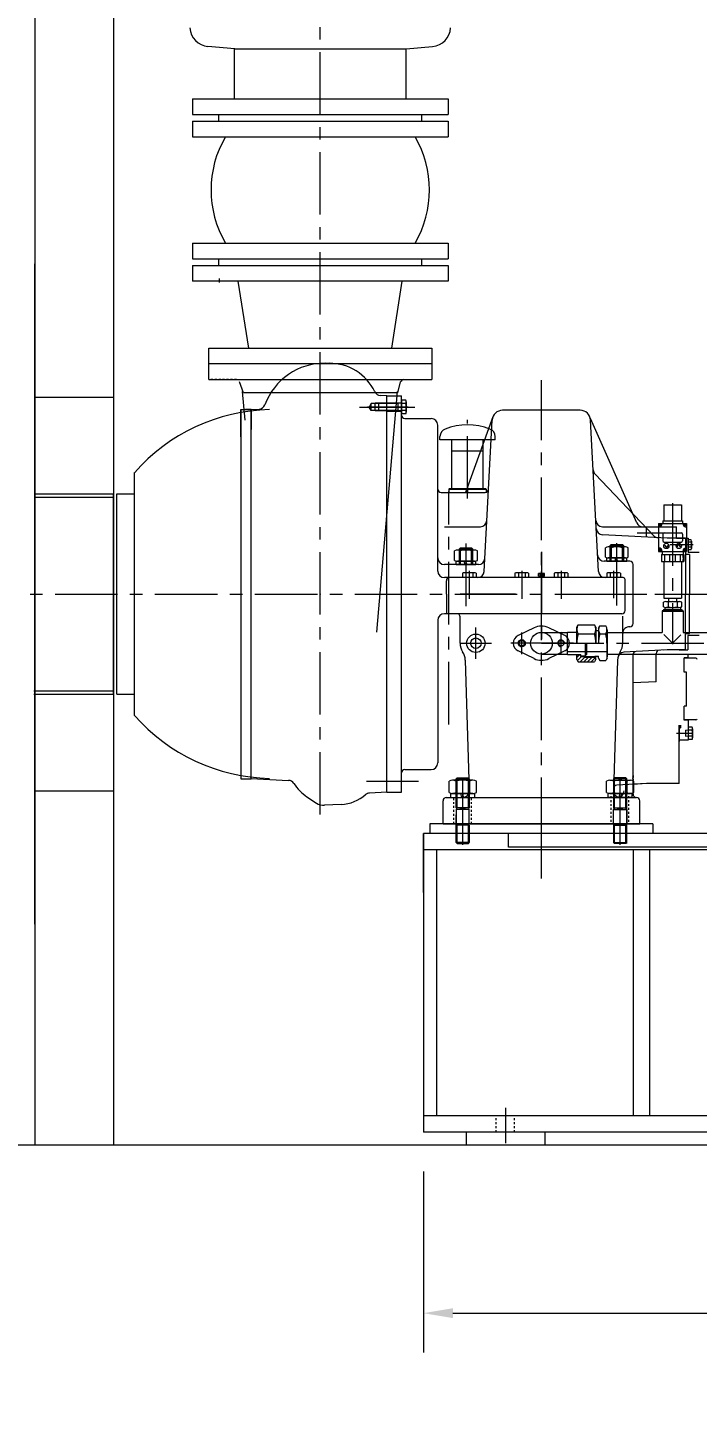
# Model space of a CAD drawing. Header units: millimetres. Extents: x 0 to 559189, y 1 to 426050.
# Drawn here: x 253293 to 279217, y 257316 to 311211 of the extents above; entities that cross this region are included whole.
import ezdxf

# ---------------------------------------------------------------- set-up
doc = ezdxf.new("R2010")
doc.units = ezdxf.units.MM
doc.header["$LTSCALE"] = 25.4
doc.linetypes.add('CENTER', pattern=[50.8, 31.75, -6.35, 6.35, -6.35])
doc.linetypes.add('EB_DASH', pattern=[6, 3, -3])
doc.layers.get('Defpoints').update_dxf_attribs({"lineweight": 5})
for name, color, linetype, lineweight in [('CAXA0', 7, 'Continuous', 5), ('CAXA1', 5, 'CENTER', 5), ('CAXA2', 6, 'EB_DASH', 5)]:
    doc.layers.add(name, color=color, linetype=linetype, lineweight=lineweight)
doc.styles.add('Roman', font='arial.ttf')
doc.styles.get("Standard").update_dxf_attribs({"font": 'arial.ttf'})
doc.dimstyles.new('ISO-25', dxfattribs={"dimscale": 30, "dimtxt": 38.1, "dimasz": 38.1, "dimexe": 50.8, "dimexo": 50.8, "dimgap": 15.875, "dimtad": 1, "dimtih": 1, "dimtoh": 1, "dimdec": 1, "dimlfac": 0.03937, "dimdsep": 46, "dimtxsty": 'Standard', "dimcen": 63.5, "dimclrd": 7, "dimclre": 7, "dimclrt": 7, "dimadec": 0, "dimazin": 0, "dimtfac": 1, "dimtdec": 1, "dimtmove": 0, "dimatfit": 3, "dimfxl": 25.4, "dimlwd": 5, "dimlwe": 5, "dimarcsym": 0})

# ---------------------------------------------------------------- blocks, each defined once
blk = doc.blocks.new('*D16')
at = {"color": 7, "linetype": 'Continuous', "lineweight": 5, "transparency": 16777216}
for p, q in [((213432, 276284), (213432, 248319)), ((334844, 266435), (334844, 248319)), ((214575, 249843), (333701, 249843))]:
    blk.add_line(p, q, dxfattribs=at)
at = {"color": 7, "transparency": 16777216}
for points in [[(214575, 250033), (214575, 249652), (213432, 249843)], [(333701, 250033), (333701, 249652), (334844, 249843)]]:
    blk.add_solid(points, dxfattribs=at)
at = {"layer": 'Defpoints', "color": 0, "transparency": 16777216}
for p in [(213432, 277808), (334844, 267959), (334844, 249843)]:
    blk.add_point(p, dxfattribs=at)
at = {"color": 7, "lineweight": 5, "transparency": 16777216, "insert": (267494, 252486), "char_height": 4191, "attachment_point": 5, "style": 'Roman'}
blk.add_mtext('C', dxfattribs=at)
blk = doc.blocks.new('*D17')
at = {"color": 7, "linetype": 'Continuous', "lineweight": 5, "transparency": 16777216}
for p, q in [((268613, 266943), (268613, 259934)), ((307983, 266943), (307983, 259934)), ((269756, 261458), (306840, 261458))]:
    blk.add_line(p, q, dxfattribs=at)
at = {"color": 7, "transparency": 16777216}
for points in [[(269756, 261648), (269756, 261267), (268613, 261458)], [(306840, 261648), (306840, 261267), (307983, 261458)]]:
    blk.add_solid(points, dxfattribs=at)
at = {"layer": 'Defpoints', "color": 0, "transparency": 16777216}
for p in [(268613, 268467), (307983, 268467), (307983, 261458)]:
    blk.add_point(p, dxfattribs=at)
at = {"color": 7, "lineweight": 5, "transparency": 16777216, "insert": (288298, 264029), "char_height": 4191, "attachment_point": 5, "style": 'Roman'}
blk.add_mtext('A', dxfattribs=at)

msp = doc.modelspace()

# ---------------------------------------------------------------- linework, layer by layer
at = {"color": 7, "lineweight": 5}
for p, q in [((253563.59, 321299.37), (253563.59, 267959.37)), ((256611.59, 321299.37), (256611.59, 267959.37)), ((261306.07, 310397.33), (260267.11, 310488.23)), ((267946.64, 310398.58), (268971.36, 310488.23)), ((261291.84, 310398.58), (267946.64, 310398.58)), ((261291.84, 308468.18), (261291.84, 310398.58)), ((267946.64, 308468.18), (267946.64, 310398.58)), ((259666.24, 308468.18), (269572.24, 308468.18)), ((259666.24, 308468.18), (259666.24, 307858.58)), ((269572.24, 308468.18), (269572.24, 307858.58)), ((259666.24, 307858.58), (269572.24, 307858.58)), ((260691.61, 307604.58), (260691.61, 307858.58)), ((268546.86, 307604.58), (268546.86, 307858.58)), ((259666.24, 307604.58), (269572.24, 307604.58)), ((259666.24, 307604.58), (259666.24, 306994.98)), ((269572.24, 307604.58), (269572.24, 306994.98)), ((259666.24, 306994.98), (269572.24, 306994.98)), ((259671.16, 302880.18), (269577.16, 302880.18)), ((259671.16, 302880.18), (259671.16, 302270.58)), ((269577.16, 302880.18), (269577.16, 302270.58)), ((259666.24, 302270.58), (269572.24, 302270.58)), ((259666.24, 302016.58), (269572.24, 302016.58)), ((259666.24, 302016.58), (259666.24, 301406.98)), ((260691.61, 302016.58), (260691.61, 302270.58)), ((268546.86, 302016.58), (268546.86, 302270.58)), ((269572.24, 302016.58), (269572.24, 301406.98)), ((269572.24, 301406.98), (259666.24, 301406.98)), ((261850.64, 298816.18), (261444.24, 301406.98)), ((267387.84, 298816.18), (267794.24, 301406.98)), ((260301.23, 298816.18), (268937.23, 298816.18)), ((260301.24, 297596.98), (260301.24, 298816.18)), ((260301.24, 298816.18), (268937.24, 298816.18)), ((268937.23, 298816.18), (268937.23, 298206.58)), ((268937.24, 298816.18), (268937.24, 297596.98)), ((268937.23, 298206.58), (260301.23, 298206.58)), ((260301.23, 297596.98), (268937.23, 297596.98)), ((253563.53, 296915.45), (256611.59, 296915.45)), ((261539.19, 282140.25), (261945.59, 282140.25)), ((253563.59, 281675.45), (256611.66, 281675.45)), ((270263.99, 268467.37), (270263.99, 267959.37)), ((273311.99, 268467.37), (273311.99, 267959.37))]:
    msp.add_line(p, q, dxfattribs=at)
for centre, radius, start, end in [((260333.52, 311247.33), 762, 182.704313, 265), ((268904.95, 311247.33), 762, 275, 357.295687), ((264489.46, 304937.58), 4100.03, 149.880748, 210.119252), ((264749.02, 304937.58), 4100.03, 329.880748, 30.119252)]:
    msp.add_arc(centre, radius, start, end, dxfattribs=at)
at = {"layer": 'CAXA0', "color": 7, "linetype": 'Continuous', "lineweight": 5}
for p, q in [((253563.59, 276519.25), (253563.59, 302071.65)), ((260700.69, 301510.94), (260700.69, 301358.54)), ((268934.18, 298206.58), (264476.01, 298206.58)), ((268937.23, 298206.58), (264479.06, 298206.58)), ((264760.88, 298229.9), (264968.21, 298229.9)), ((253563.53, 294108.84), (253563.53, 297624.08)), ((261640.61, 297088.98), (261494.52, 297511.49)), ((267618.11, 297088.98), (267729.01, 297502.85)), ((261709.11, 296028.66), (261613.43, 297139.78)), ((267618.11, 297088.98), (261640.61, 297088.98)), ((266808.65, 287813.18), (267611.76, 297139.78)), ((267203.41, 296966.25), (266945.63, 296979.76)), ((267203.41, 296966.41), (267762.21, 296966.41)), ((267203.41, 281624.81), (267203.41, 296966.41)), ((267762.21, 281624.81), (267762.21, 296966.41)), ((261539.19, 295378.78), (261539.19, 296433.01)), ((261539.19, 296433.01), (261945.59, 296433.01)), ((261539.19, 296433.01), (261539.19, 282140.25)), ((261945.59, 296432.85), (261723.53, 296432.85)), ((261945.59, 296432.85), (262267.46, 296449.72)), ((261945.59, 296433.01), (261945.59, 295664.66)), ((261945.59, 282149.23), (261945.59, 296433.01)), ((266593.81, 296664.15), (266519.02, 296534.61)), ((266593.81, 296405.07), (266519.02, 296534.61)), ((266593.81, 296405.07), (266593.81, 296664.15)), ((267203.41, 296664.15), (266593.81, 296664.15)), ((266746.21, 296382.21), (266746.21, 296687.01)), ((267203.41, 296687.01), (266747.48, 296687.01)), ((267762.21, 296687.01), (266873.21, 296687.01)), ((266873.21, 296687.01), (266873.21, 296382.21)), ((267627.59, 296664.15), (266873.21, 296664.15)), ((267203.41, 296699.71), (267762.21, 296699.71)), ((267203.41, 296382.21), (267203.41, 296687.01)), ((267627.59, 296687.01), (267627.59, 296382.21)), ((267762.21, 296687.01), (267627.59, 296664.15)), ((267762.21, 296798.58), (267762.21, 296270.65)), ((267933.24, 296798.58), (267762.21, 296798.58)), ((267762.21, 296687.01), (267762.21, 296382.21)), ((267933.24, 296666.6), (267762.21, 296666.6)), ((267952.71, 296732.59), (267952.71, 296336.64)), ((267203.41, 296405.07), (266593.81, 296405.07)), ((267203.41, 296382.21), (266747.48, 296382.21)), ((267627.59, 296405.07), (266873.21, 296405.07)), ((267762.21, 296382.21), (266873.21, 296382.21)), ((267203.41, 296369.51), (267762.21, 296369.51)), ((267762.21, 296382.21), (267627.59, 296405.07)), ((267933.24, 296402.63), (267762.21, 296402.63)), ((267933.24, 296270.65), (267762.21, 296270.65)), ((267889.21, 296089.79), (268917.9, 296089.79)), ((271306.55, 296154.7), (270239.86, 293229.54)), ((270970.45, 290171.2), (271277.1, 296022.44)), ((274683.87, 296407.57), (271682.94, 296407.57)), ((276876.61, 292049.94), (275083.52, 296091.34)), ((275396.36, 290171.2), (275089.71, 296022.44)), ((269171.9, 290184.49), (269171.9, 295835.79)), ((269256.7, 295266.34), (269256.7, 295397.41)), ((271390.3, 295266.34), (271390.3, 295397.41)), ((271390.3, 295266.34), (269256.7, 295266.34)), ((269713.9, 293381.94), (269713.9, 295266.34)), ((270930.62, 294825.16), (269716.38, 294825.16)), ((270933.1, 293381.94), (270933.1, 295266.34)), ((257424.39, 284596.61), (257424.39, 293994.61)), ((275260.38, 293936.22), (277533.81, 291551.91)), ((269298.9, 293229.54), (271010.21, 293229.54)), ((269599.6, 293356.54), (269625, 293381.94)), ((269599.6, 293356.54), (269599.6, 293229.54)), ((269599.6, 293356.54), (271047.4, 293356.54)), ((269625, 293381.94), (271022, 293381.94)), ((271047.4, 293356.54), (271022, 293381.94)), ((271047.4, 293356.54), (271047.4, 293235.11)), ((253563.59, 293168.95), (256611.59, 293168.95)), ((253563.59, 293041.95), (256611.59, 293041.95)), ((254325.59, 293168.95), (255595.59, 293168.95)), ((256611.59, 285421.95), (256611.59, 293168.95)), ((256738.59, 293168.95), (257424.39, 293168.95)), ((256738.59, 285421.95), (256738.59, 293168.95)), ((277922.17, 292749.68), (278607.97, 292749.68)), ((277922.17, 292749.68), (277922.17, 292127.38)), ((278607.97, 292749.68), (278607.97, 292127.38)), ((277884.07, 292127.38), (278646.07, 292127.38)), ((277884.07, 292127.38), (277884.07, 292025.78)), ((278646.07, 292127.38), (278646.07, 292025.78)), ((269425.9, 291898.53), (270819.94, 291898.53)), ((275546.85, 291898.95), (278415.93, 291898.95)), ((278054.92, 291455.16), (275549.96, 291586.44)), ((277249.07, 291497.39), (277249.07, 291898.95)), ((277725.32, 292025.78), (278804.82, 292025.78)), ((277725.32, 292025.78), (277725.32, 290946.28)), ((277742.96, 291963.68), (277742.96, 291989.08)), ((277742.96, 291989.08), (277762.01, 291989.08)), ((277742.96, 291963.68), (277762.01, 291963.68)), ((277762.01, 292008.13), (277787.41, 292008.13)), ((277762.01, 291989.08), (277762.01, 292008.13)), ((277762.01, 291944.63), (277762.01, 291963.68)), ((277762.01, 291944.63), (277787.41, 291944.63)), ((277787.41, 291989.08), (277787.41, 292008.13)), ((277787.41, 291989.08), (277806.46, 291989.08)), ((277787.41, 291944.63), (277787.41, 291963.68)), ((277787.41, 291963.68), (277806.46, 291963.68)), ((277806.46, 291963.68), (277806.46, 291989.08)), ((277884.07, 291613.03), (277884.07, 291359.03)), ((277934.87, 291663.83), (278595.27, 291663.83)), ((278415.93, 291455.79), (278415.93, 291898.95)), ((278646.07, 291613.03), (278646.07, 291359.03)), ((278723.68, 291989.08), (278723.68, 291963.68)), ((278723.68, 291989.08), (278742.73, 291989.08)), ((278723.68, 291963.68), (278742.73, 291963.68)), ((278742.73, 292008.13), (278768.13, 292008.13)), ((278742.73, 292008.13), (278742.73, 291989.08)), ((278742.73, 291963.68), (278742.73, 291944.63)), ((278742.73, 291944.63), (278768.13, 291944.63)), ((278768.13, 292008.13), (278768.13, 291989.08)), ((278768.13, 291989.08), (278787.18, 291989.08)), ((278768.13, 291963.68), (278768.13, 291944.63)), ((278768.13, 291963.68), (278787.18, 291963.68)), ((278787.18, 291989.08), (278787.18, 291963.68)), ((278804.82, 292025.78), (278804.82, 290946.28)), ((270010.2, 291044.61), (270048.3, 291082.71)), ((270010.2, 290438.37), (270010.2, 291044.61)), ((270010.2, 291044.61), (270518.2, 291044.61)), ((270048.3, 290438.37), (270048.3, 291082.71)), ((270048.3, 291082.71), (270480.1, 291082.71)), ((270480.1, 290438.37), (270480.1, 291082.71)), ((270518.2, 291044.61), (270480.1, 291082.71)), ((270518.2, 291044.61), (270518.2, 290438.37)), ((275666.25, 290724.71), (275666.25, 291089.09)), ((276436.15, 291121.53), (275776.24, 291121.53)), ((275852.2, 291171.06), (275890.3, 291209.16)), ((275852.2, 290564.82), (275852.2, 291171.06)), ((275852.2, 291171.06), (276360.2, 291171.06)), ((275886.23, 291089.09), (275886.23, 290724.71)), ((275890.3, 290564.82), (275890.3, 291209.16)), ((275890.3, 291209.16), (276322.1, 291209.16)), ((276322.1, 290564.82), (276322.1, 291209.16)), ((276360.2, 291171.06), (276322.1, 291209.16)), ((276326.17, 291089.09), (276326.17, 290724.71)), ((276360.2, 291171.06), (276360.2, 290564.82)), ((276546.14, 290724.71), (276546.14, 291089.09)), ((277934.87, 291308.23), (278595.27, 291308.23)), ((277954.48, 291185.2), (278023.77, 291090.89)), ((278093.05, 291185.2), (278023.77, 291090.89)), ((278765.89, 291455.16), (278054.92, 291455.16)), ((278415.93, 291519.54), (278415.93, 291544.8)), ((278415.93, 291455.79), (278866.57, 291455.79)), ((278437.08, 291126.45), (278506.37, 291220.76)), ((278575.65, 291126.45), (278506.37, 291220.76)), ((278765.89, 291455.16), (278765.89, 289296.16)), ((278866.57, 291455.79), (278866.57, 290906.98)), ((278985.92, 291392.49), (278866.59, 291392.49)), ((278985.92, 291297.17), (278866.59, 291297.17)), ((278985.92, 291106.53), (278866.59, 291106.53)), ((279001.21, 291344.83), (279001.21, 291058.87)), ((269824.25, 290598.27), (269824.25, 290962.65)), ((269880.66, 290565.37), (270647.74, 290565.37)), ((269880.66, 290438.37), (269880.66, 290565.37)), ((270594.15, 290995.09), (269934.24, 290995.09)), ((270594.15, 290565.83), (269934.24, 290565.83)), ((270044.23, 290962.65), (270044.23, 290598.27)), ((270231.33, 290438.37), (270197.3, 290565.37)), ((270292.66, 290454.8), (270263.04, 290565.37)), ((270484.17, 290962.65), (270484.17, 290598.27)), ((270647.74, 290438.37), (270647.74, 290565.37)), ((270704.14, 290598.27), (270704.14, 290962.65)), ((276614.07, 290565.32), (275616.75, 290565.32)), ((275722.66, 290691.82), (276489.74, 290691.82)), ((275722.66, 290564.82), (275722.66, 290691.82)), ((275722.66, 290564.82), (276489.74, 290564.82)), ((276436.15, 290692.27), (275776.24, 290692.27)), ((276073.33, 290564.82), (276039.3, 290691.82)), ((276134.66, 290581.25), (276105.04, 290691.82)), ((276139.07, 290564.82), (276134.66, 290581.25)), ((276489.74, 290564.82), (276489.74, 290691.82)), ((277725.32, 290946.28), (278804.82, 290946.28)), ((277742.96, 290982.97), (277742.96, 291008.37)), ((277762.01, 291008.37), (277742.96, 291008.37)), ((277762.01, 290982.97), (277742.96, 290982.97)), ((277787.41, 291027.42), (277762.01, 291027.42)), ((277762.01, 291008.37), (277762.01, 291027.42)), ((277762.01, 290963.92), (277762.01, 290982.97)), ((277787.41, 290963.92), (277762.01, 290963.92)), ((277787.41, 291008.37), (277787.41, 291027.42)), ((277806.46, 291008.37), (277787.41, 291008.37)), ((277787.41, 290963.92), (277787.41, 290982.97)), ((277806.46, 290982.97), (277787.41, 290982.97)), ((277806.46, 290982.97), (277806.46, 291008.37)), ((277833.27, 290819.28), (278696.87, 290819.28)), ((277833.27, 290819.28), (277833.27, 290552.58)), ((277833.27, 290552.58), (278696.87, 290552.58)), ((277847.63, 290552.58), (277847.63, 290819.28)), ((277858.67, 290946.28), (277858.67, 290819.28)), ((277922.17, 290552.58), (277922.17, 289130.18)), ((277959.19, 290552.58), (277959.19, 290819.28)), ((278153.31, 290552.58), (278153.31, 290819.28)), ((278376.17, 290552.58), (278376.17, 290819.28)), ((278569.44, 290552.58), (278569.44, 290819.28)), ((278607.97, 290552.58), (278607.97, 289130.18)), ((278671.47, 290946.28), (278671.47, 290819.28)), ((278682.15, 290552.58), (278682.15, 290819.28)), ((278696.87, 290819.28), (278696.87, 290552.58)), ((278723.68, 291008.37), (278723.68, 290982.97)), ((278742.73, 291008.37), (278723.68, 291008.37)), ((278742.73, 290982.97), (278723.68, 290982.97)), ((278768.13, 291027.42), (278742.73, 291027.42)), ((278742.73, 291027.42), (278742.73, 291008.37)), ((278742.73, 290982.97), (278742.73, 290963.92)), ((278768.13, 290963.92), (278742.73, 290963.92)), ((278918.29, 290820.16), (278765.89, 290820.16)), ((278768.13, 291027.42), (278768.13, 291008.37)), ((278787.18, 291008.37), (278768.13, 291008.37)), ((278787.18, 290982.97), (278768.13, 290982.97)), ((278768.13, 290982.97), (278768.13, 290963.92)), ((278787.18, 291008.37), (278787.18, 290982.97)), ((279298.37, 290906.98), (278866.57, 290906.98)), ((278985.92, 291011.21), (278866.59, 291011.21)), ((278918.29, 290820.16), (278918.29, 289296.16)), ((270743.32, 290436.64), (269425.9, 290436.64)), ((269880.66, 290438.37), (270647.74, 290438.37)), ((270127.1, 290101.53), (270127.1, 289930.49)), ((270589.04, 290120.99), (270193.09, 290120.99)), ((270259.09, 290101.53), (270259.09, 289930.49)), ((270297.07, 290438.37), (270292.66, 290454.8)), ((270523.05, 290101.53), (270523.05, 289930.49)), ((270655.03, 290101.53), (270655.03, 289930.49)), ((272159.1, 290101.53), (272159.1, 289930.49)), ((272621.04, 290120.99), (272225.09, 290120.99)), ((272291.09, 290101.53), (272291.09, 289930.49)), ((272555.05, 290101.53), (272555.05, 289930.49)), ((272687.03, 290101.53), (272687.03, 289930.49)), ((273067.71, 289990.33), (273067.71, 290083.58)), ((273097.04, 290092.84), (273273.02, 290092.84)), ((273097.04, 289981.08), (273273.02, 289981.08)), ((273126.37, 290083.58), (273126.37, 289990.33)), ((273243.69, 290083.58), (273243.69, 289990.33)), ((273302.35, 289990.33), (273302.35, 290083.58)), ((273683.1, 290101.53), (273683.1, 289930.49)), ((274145.04, 290120.99), (273749.09, 290120.99)), ((273815.09, 290101.53), (273815.09, 289930.49)), ((274079.05, 290101.53), (274079.05, 289930.49)), ((274211.03, 290101.53), (274211.03, 289930.49)), ((275715.1, 290101.53), (275715.1, 289930.49)), ((276177.04, 290120.99), (275781.09, 290120.99)), ((275847.09, 290101.53), (275847.09, 289930.49)), ((276111.05, 290101.53), (276111.05, 289930.49)), ((276243.03, 290101.53), (276243.03, 289930.49)), ((276741.07, 288151.53), (276741.07, 290438.32)), ((276347.37, 289930.49), (269425.9, 289930.49)), ((269502.07, 289295.32), (269502.07, 289803.49)), ((270655.03, 289930.49), (270127.1, 289930.49)), ((270543.47, 289930.49), (270238.67, 289930.49)), ((272687.03, 289930.49), (272159.1, 289930.49)), ((272575.47, 289930.49), (272270.67, 289930.49)), ((276243.03, 289930.49), (275715.1, 289930.49)), ((276131.47, 289930.49), (275826.67, 289930.49)), ((276423.57, 288660.43), (276423.57, 289854.29)), ((269502.07, 289295.27), (269502.07, 288609.63)), ((277913.11, 288800.53), (277913.11, 288977.22)), ((277922.17, 289130.18), (278607.97, 289130.18)), ((278001.1, 289003.18), (278529.03, 289003.18)), ((278089.09, 288977.22), (278089.09, 288800.53)), ((278112.67, 289130.18), (278112.67, 289003.18)), ((278417.47, 289130.18), (278417.47, 289003.18)), ((278441.04, 288977.22), (278441.04, 288800.53)), ((278617.02, 288800.53), (278617.02, 288977.22)), ((278765.89, 287137.16), (278765.89, 289296.16)), ((278918.29, 287772.16), (278918.29, 289296.16)), ((276296.57, 288533.43), (269425.9, 288533.43)), ((270035.47, 287390.37), (270035.47, 288406.43)), ((276334.67, 287390.43), (276334.67, 288441.68)), ((278671.47, 288647.58), (277858.67, 288647.58)), ((277858.67, 288647.58), (277858.67, 287847.48)), ((278671.47, 288647.58), (277858.67, 288647.58)), ((277858.67, 288647.58), (277858.67, 287809.38)), ((278671.47, 288622.18), (277858.67, 288622.18)), ((277858.67, 288622.18), (277858.67, 287822.08)), ((277858.67, 288622.18), (277858.67, 287822.08)), ((278671.47, 288622.18), (277858.67, 288622.18)), ((277909.47, 288698.38), (278620.67, 288698.38)), ((277909.47, 288698.38), (277909.47, 288647.58)), ((277909.47, 288647.58), (278620.67, 288647.58)), ((277960.27, 288779.8), (277960.27, 288698.38)), ((278001.1, 288774.58), (278529.03, 288774.58)), ((278569.87, 288779.8), (278569.87, 288698.38)), ((278620.67, 288698.38), (278620.67, 288647.58)), ((278671.47, 288647.58), (278671.47, 287847.48)), ((278671.47, 288647.58), (278671.47, 287847.48)), ((278671.47, 288622.18), (278671.47, 287822.08)), ((278671.47, 288622.18), (278671.47, 287809.38)), ((269171.9, 288279.43), (269171.9, 282755.11)), ((272898.89, 287985.55), (272279.98, 287687.96)), ((273184.91, 287809.38), (274200.91, 287809.38)), ((274090.15, 287687.96), (273471.24, 287985.55)), ((274200.91, 287820.88), (274556.11, 287821.2)), ((274200.91, 286957.28), (274200.91, 287820.88)), ((274555.94, 288011.92), (274611.45, 288108.27)), ((274556.5, 287389.4), (274555.94, 288011.92)), ((274611.45, 288108.27), (275236.85, 288108.83)), ((275292.54, 288012.58), (275236.85, 288108.83)), ((275292.54, 288012.58), (275293.1, 287390.06)), ((275292.65, 287885.36), (275394.25, 287885.45)), ((275394.17, 287974.35), (275442.49, 288058.21)), ((275394.17, 287974.35), (275394.7, 287390.15)), ((275442.49, 288058.21), (275675.91, 288058.42)), ((275724.9, 287390.45), (275724.44, 287904.16)), ((275724.54, 287809.38), (277858.67, 287809.38)), ((275725.07, 286857.03), (275725.07, 287923.83)), ((275725.07, 287911.13), (275725.07, 286869.73)), ((278671.47, 287809.38), (280012.99, 287809.38)), ((274611.78, 287748.86), (275237.17, 287749.42)), ((274887.15, 286881.7), (274886.7, 287389.7)), ((274940.43, 286951.59), (274940.04, 287389.74)), ((275442.77, 287749.61), (275676.18, 287749.81)), ((278265.07, 287390.28), (277925.94, 287729.4)), ((278265.07, 287390.28), (277925.94, 287729.4)), ((278265.07, 287390.28), (278585.36, 287710.56)), ((278265.07, 287390.28), (278585.36, 287710.56)), ((278765.89, 287772.16), (278918.29, 287772.16)), ((279298.37, 287685.02), (278861.98, 287685.02)), ((278861.98, 287685.02), (278861.98, 287136.21)), ((270234.13, 286734.85), (270389.44, 281683.26)), ((272898.89, 286795.2), (272279.98, 287092.78)), ((273184.91, 286971.18), (274200.91, 286971.18)), ((274090.15, 287092.78), (273471.24, 286795.2)), ((274200.91, 287071.58), (274886.98, 287072.2)), ((274200.91, 286957.28), (274709.29, 286957.74)), ((274557.06, 286766.88), (274556.89, 286957.6)), ((274556.9, 286944.9), (274709.3, 286945.04)), ((274557, 286835.62), (274666.17, 286945)), ((274557.06, 286766.88), (274612.74, 286670.63)), ((274584.53, 286719.39), (274739.68, 286874.82)), ((274679.47, 286670.69), (274864.72, 286856.28)), ((274709.35, 286881.54), (274709.29, 286957.74)), ((274709.34, 286899.32), (274887.14, 286899.48)), ((274709.35, 286881.54), (275293.55, 286882.06)), ((274823.61, 286856.24), (274709.35, 286881.54)), ((274739.68, 286874.82), (274746.42, 286881.57)), ((274823.15, 286670.82), (275008.41, 286856.4)), ((274823.61, 286856.24), (275299.04, 286856.67)), ((274864.72, 286856.28), (274890.1, 286881.7)), ((274887.09, 286951.55), (274940.43, 286951.59)), ((274940.32, 287072.24), (275725.07, 287072.95)), ((274966.84, 286670.95), (275152.09, 286856.53)), ((275008.41, 286856.4), (275033.78, 286881.83)), ((275110.52, 286671.08), (275293.58, 286854.46)), ((275152.09, 286856.53), (275177.47, 286881.96)), ((275293.66, 286767.54), (275238.14, 286671.19)), ((275255.44, 286894.73), (275395.14, 286894.85)), ((275255.48, 286856.63), (275255.44, 286894.73)), ((275293.66, 286767.54), (275293.54, 286894.76)), ((275395.22, 286805.95), (275395.14, 286894.85)), ((275395.22, 286805.95), (275443.69, 286722.18)), ((275725.42, 286806.25), (275677.1, 286722.39)), ((275725.42, 286806.25), (275725.27, 286971.35)), ((275725.27, 286971.18), (281819.11, 286971.18)), ((276136.22, 286735.18), (275980.9, 281683.26)), ((278054.92, 287135.43), (276378.85, 287047.59)), ((278054.92, 287135.43), (276378.85, 287047.59)), ((276734.63, 281548.39), (276734.63, 286947.17)), ((277629.96, 285900.51), (277629.96, 286992.18)), ((278054.92, 287137.16), (277930.81, 287127.22)), ((278765.89, 287137.16), (278054.92, 287137.16)), ((278519.12, 287136.21), (278861.98, 287136.21)), ((278709.46, 286275.57), (278709.46, 286819.13)), ((278874.59, 286819.13), (278709.46, 286819.13)), ((279166.66, 286806.43), (278709.46, 286806.43)), ((278874.59, 286819.13), (278874.59, 286966.94)), ((274612.74, 286670.63), (275238.14, 286671.19)), ((275443.69, 286722.18), (275677.1, 286722.39)), ((278798.36, 286275.57), (278709.46, 286275.57)), ((278798.36, 284949.69), (278798.36, 286275.57)), ((277629.96, 285900.51), (276734.63, 285853.59)), ((253529.51, 285548.95), (256611.59, 285548.95)), ((253529.51, 285421.95), (256611.59, 285421.95)), ((254532.41, 285421.95), (256611.59, 285421.95)), ((254545.42, 285548.95), (255561.51, 285548.95)), ((256738.59, 285421.95), (257424.39, 285421.95)), ((278709.46, 284406.13), (278709.46, 284949.69)), ((278798.36, 284949.69), (278709.46, 284949.69)), ((278798.36, 285091.86), (278785.6, 285104.63)), ((278518.96, 284215.45), (278518.96, 283580.45)), ((278518.99, 284114.03), (278574.87, 284114.03)), ((278519.06, 281954.94), (278519.06, 284215.45)), ((278574.87, 284215.63), (278574.87, 284114.03)), ((279166.66, 284418.83), (278709.46, 284418.83)), ((278874.59, 284406.13), (278709.46, 284406.13)), ((278874.59, 284406.13), (278709.46, 284406.13)), ((278760.29, 284031.43), (278760.29, 283777.43)), ((278874.59, 284031.43), (278760.29, 284012.38)), ((278874.59, 284164.72), (278874.59, 283644.13)), ((278874.59, 284139.06), (278874.59, 283669.79)), ((279018.64, 284139.06), (278874.59, 284139.06)), ((278874.59, 284031.43), (278874.59, 283777.43)), ((278874.61, 284406.13), (278874.61, 283644.13)), ((279037.15, 284080.4), (279037.15, 283728.45)), ((278874.59, 283644.13), (278518.96, 283644.13)), ((278521.89, 283644.13), (278519.11, 283646.91)), ((278874.59, 283777.43), (278760.29, 283796.48)), ((279018.64, 284021.74), (278874.59, 284021.74)), ((279018.64, 283787.11), (278874.59, 283787.11)), ((279018.64, 283669.79), (278874.59, 283669.79)), ((267889.21, 282501.11), (268917.9, 282501.11)), ((261945.59, 282158.21), (263394.39, 282082.29)), ((269609.14, 281612.66), (269609.14, 282047.88)), ((270533.01, 282086.81), (269741.12, 282086.81)), ((269873.1, 282047.88), (269873.1, 281612.66)), ((269884.46, 282145.18), (269922.56, 282183.28)), ((269884.46, 282145.18), (270392.46, 282145.18)), ((269884.46, 281014.88), (269884.46, 282145.18)), ((269922.56, 281014.88), (269922.56, 282183.28)), ((269922.56, 282183.28), (270354.36, 282183.28)), ((270354.36, 281014.88), (270354.36, 282183.28)), ((270392.46, 282145.18), (270354.36, 282183.28)), ((270392.46, 282145.18), (270392.46, 281014.88)), ((270401.03, 282047.88), (270401.03, 281612.66)), ((270665, 281612.66), (270665, 282047.88)), ((275706.53, 281612.66), (275706.53, 282047.88)), ((275838.51, 282086.81), (276630.41, 282086.81)), ((275970.49, 282047.88), (275970.49, 281612.66)), ((275979.07, 282145.18), (276017.17, 282183.28)), ((276487.07, 282145.18), (275979.07, 282145.18)), ((275979.07, 282145.18), (275979.07, 281014.88)), ((276017.17, 281014.88), (276017.17, 282183.28)), ((276448.97, 282183.28), (276017.17, 282183.28)), ((277249.07, 281954.94), (276103.92, 281894.93)), ((276448.97, 281014.88), (276448.97, 282183.28)), ((276487.07, 282145.18), (276448.97, 282183.28)), ((276487.07, 281014.88), (276487.07, 282145.18)), ((276498.42, 282047.88), (276498.42, 281612.66)), ((277249.07, 281954.94), (276734.63, 281927.98)), ((276762.39, 281612.66), (276762.39, 282047.88)), ((278519.06, 281954.94), (277249.07, 281954.94)), ((264103.13, 281448.22), (264472.29, 281201.55)), ((267203.41, 281624.81), (266527.11, 281589.37)), ((267203.41, 281624.81), (267762.21, 281624.81)), ((269501.25, 281421.45), (276867.25, 281421.45)), ((269674.91, 281573.73), (270602.01, 281573.73)), ((269674.91, 281421.33), (269674.91, 281573.73)), ((269674.91, 281421.33), (270602.01, 281421.33)), ((270533.01, 281573.73), (269741.12, 281573.73)), ((270099.01, 281421.33), (270058.18, 281573.73)), ((270172.62, 281441.05), (270137.07, 281573.73)), ((270177.9, 281421.33), (270172.62, 281441.05)), ((270602.01, 281421.33), (270602.01, 281573.73)), ((276696.62, 281573.73), (275769.52, 281573.73)), ((275769.52, 281421.33), (275769.52, 281573.73)), ((276696.62, 281421.33), (275769.52, 281421.33)), ((275838.51, 281573.73), (276630.41, 281573.73)), ((276193.62, 281421.33), (276198.91, 281441.05)), ((276198.91, 281441.05), (276234.46, 281573.73)), ((276272.51, 281421.33), (276313.35, 281573.73)), ((276696.62, 281421.33), (276696.62, 281573.73)), ((265431.62, 281150.72), (264781.11, 281116.63)), ((269374.25, 280405.45), (269374.25, 281294.45)), ((270392.46, 281014.88), (269884.46, 281014.88)), ((269884.46, 281014.88), (269922.56, 280999)), ((269884.46, 280951.38), (269922.56, 280999)), ((270392.46, 280951.38), (269884.46, 280951.38)), ((269884.46, 280951.38), (269884.46, 280405.28)), ((270030.51, 280999), (270246.41, 280999)), ((270392.46, 281014.88), (270354.36, 280999)), ((270392.46, 280951.38), (270354.36, 280999)), ((270392.46, 280405.28), (270392.46, 280951.38)), ((275979.07, 281014.88), (276487.07, 281014.88)), ((275979.07, 281014.88), (276017.17, 280999)), ((275979.07, 280951.38), (276017.17, 280999)), ((275979.07, 280405.28), (275979.07, 280951.38)), ((275979.07, 280951.38), (276487.07, 280951.38)), ((276341.02, 280999), (276125.12, 280999)), ((276487.07, 281014.88), (276448.97, 280999)), ((276487.07, 280951.38), (276448.97, 280999)), ((276487.07, 280951.38), (276487.07, 280405.28)), ((276994.25, 280480.15), (276994.25, 281294.45)), ((276994.25, 280405.45), (276994.25, 281294.45)), ((268866.98, 280405.35), (268866.98, 280024.35)), ((268867.04, 280405.37), (268867.04, 280024.37)), ((277503.04, 280405.37), (268867.04, 280405.37)), ((277249.03, 280405.28), (269121.03, 280405.28)), ((269374.25, 280405.45), (276994.25, 280405.45)), ((269884.46, 280405.28), (270392.46, 280405.28)), ((269922.56, 280357.65), (269884.46, 280405.28)), ((269884.46, 280341.78), (269922.56, 280357.65)), ((270392.46, 280341.78), (269884.46, 280341.78)), ((269884.46, 279681.38), (269884.46, 280341.78)), ((269922.56, 279681.38), (269922.56, 280341.78)), ((270030.51, 280357.65), (270246.41, 280357.65)), ((270354.36, 280357.65), (270392.46, 280405.28)), ((270392.46, 280341.78), (270354.36, 280357.65)), ((270354.36, 279681.38), (270354.36, 280341.78)), ((270392.46, 280341.78), (270392.46, 279681.38)), ((276487.07, 280405.28), (275979.07, 280405.28)), ((276017.17, 280357.65), (275979.07, 280405.28)), ((275979.07, 280341.78), (276017.17, 280357.65)), ((275979.07, 280341.78), (276487.07, 280341.78)), ((275979.07, 280341.78), (275979.07, 279681.38)), ((276017.17, 279681.38), (276017.17, 280341.78)), ((276341.02, 280357.65), (276125.12, 280357.65)), ((276448.97, 280357.65), (276487.07, 280405.28)), ((276487.07, 280341.78), (276448.97, 280357.65)), ((276448.97, 279681.38), (276448.97, 280341.78)), ((276487.07, 279681.38), (276487.07, 280341.78)), ((277503.04, 280405.37), (277503.04, 280024.54)), ((268612.86, 277738.3), (268612.86, 279719.5)), ((268612.88, 280024.27), (268612.88, 279389.27)), ((268612.9, 277738.33), (268612.9, 280024.33)), ((268612.91, 280024.31), (268612.91, 279389.31)), ((268612.97, 280024.31), (268612.97, 279389.31)), ((268612.98, 280024.35), (268612.98, 268467.37)), ((268613.02, 280024.32), (268613.02, 279389.32)), ((268613.04, 280024.37), (268613.04, 279389.37)), ((307982.98, 280024.37), (268613.04, 280024.37)), ((271914.96, 279490.88), (271914.96, 280024.37)), ((271914.96, 279490.88), (271914.96, 279897.3)), ((283538, 280024.54), (278077, 280024.54)), ((280628.3, 280024.37), (278189.9, 280024.37)), ((307475.04, 279389.35), (268612.98, 279389.35)), ((269120.98, 279389.37), (269120.98, 269102.37)), ((270392.46, 279681.38), (269884.46, 279681.38)), ((269922.56, 279643.28), (269884.46, 279681.38)), ((269922.56, 279681.38), (269922.56, 279643.28)), ((269922.56, 279643.28), (270354.36, 279643.28)), ((270354.36, 279681.38), (270354.36, 279643.28)), ((270354.36, 279643.28), (270392.46, 279681.38)), ((287535.96, 279490.88), (271914.96, 279490.88)), ((275979.07, 279681.38), (276487.07, 279681.38)), ((276017.17, 279643.28), (275979.07, 279681.38)), ((276017.17, 279681.38), (276017.17, 279643.28)), ((276448.97, 279643.28), (276017.17, 279643.28)), ((276448.97, 279681.38), (276448.97, 279643.28)), ((276448.97, 279643.28), (276487.07, 279681.38)), ((276741.04, 279389.37), (276741.04, 269102.37)), ((277376.04, 279389.37), (277376.04, 269102.37)), ((307474.98, 269102.37), (268613.04, 269102.37)), ((307982.98, 268467.37), (268612.98, 268467.37)), ((353117.24, 267959.37), (212596.13, 267959.37))]:
    msp.add_line(p, q, dxfattribs=at)
for centre, radius in [((277774.71, 291976.38), 44.45), ((278755.43, 291976.38), 44.45), ((277774.71, 290995.67), 44.45), ((278023.77, 291155.83), 101.6), ((278506.37, 291155.83), 101.6), ((278755.43, 290995.67), 44.45), ((273184.97, 287390.21), 419.1), ((270645.07, 287390.37), 355.6), ((270645.07, 287390.37), 203.2), ((272423.07, 287390.37), 139.7), ((272423.07, 287390.37), 106.38), ((273947.07, 287390.37), 106.38)]:
    msp.add_circle(centre, radius, dxfattribs=at)
for centre, radius, start, end in [((264786.13, 295766.1), 2463.93, 89.412819, 159.850623), ((264968.21, 296274.1), 1955.8, 25.729117, 89.999999), ((267851.68, 297469.98), 127, 90, 165), ((266958.92, 297233.41), 254, 205.729117, 267), ((262798.59, 289295.61), 7137.4, 91.138349, 138.847674), ((262234.55, 296702.34), 254, 272.999997, 339.85063), ((267831.11, 296732.59), 121.6, 327.132768, 32.867232), ((267495.51, 296534.61), 457.2, 343.221345, 16.778655), ((267889.21, 296217.11), 127, 180, 270), ((267889.21, 296216.79), 127, 180, 270), ((267831.11, 296336.64), 121.6, 327.132768, 32.867232), ((268917.9, 295835.79), 254, 0, 90), ((271682.94, 296001.17), 406.4, 90, 177), ((274683.87, 296001.17), 406.4, 3, 90), ((269561.5, 295397.41), 304.8, 110.667325, 180), ((270323.5, 293377.36), 2463.8, 69.332684, 110.667316), ((271085.5, 295397.41), 304.8, 0.000002, 69.332678), ((275444.21, 294111.5), 254, 183, 223.636236), ((269298.9, 293356.54), 127, 180, 270), ((271010.21, 293356.54), 127, 270, 357), ((270819.94, 292152.53), 254, 270, 357), ((275546.85, 292152.95), 254, 183, 270), ((275563.25, 291840.09), 254, 183, 267), ((277108.78, 292152.95), 254, 203.925858, 270), ((277725.32, 292025.78), 139.7, 270, 0), ((277934.87, 291613.03), 50.8, 90, 180), ((278595.27, 291613.03), 50.8, 0, 90), ((278804.82, 292025.78), 139.7, 180, 270), ((275776.24, 290918.87), 202.67, 57.132768, 122.867232), ((276106.2, 290359.53), 762, 73.221345, 106.778655), ((276436.15, 290918.87), 202.67, 57.132768, 122.867232), ((277717.64, 291727.19), 254, 223.636236, 267), ((277725.32, 290946.28), 139.7, 0, 90), ((277934.87, 291359.03), 50.8, 180, 270), ((278595.27, 291359.03), 50.8, 270, 0), ((278804.82, 290946.28), 139.7, 90, 180), ((278919.28, 291344.83), 81.93, 324.42999, 35.57001), ((278696.41, 291201.85), 304.8, 341.776086, 18.223914), ((278919.28, 291058.87), 81.93, 324.42999, 35.57001), ((269425.9, 290690.64), 254, 180, 270), ((269934.24, 290792.42), 202.67, 57.132768, 122.867232), ((269934.24, 290768.49), 202.67, 237.132768, 302.867232), ((270264.2, 290233.09), 762, 73.221345, 106.778655), ((270264.2, 291327.83), 762, 253.221345, 286.778655), ((270594.15, 290792.42), 202.67, 57.132768, 122.867232), ((270594.15, 290768.49), 202.67, 237.132768, 302.867232), ((270743.32, 290690.64), 254, 270, 357), ((275616.75, 290819.32), 254, 183, 270), ((275776.24, 290894.94), 202.67, 237.132768, 302.867232), ((276106.2, 291454.27), 762, 253.221345, 286.778655), ((276436.15, 290894.94), 202.67, 237.132768, 302.867232), ((276614.07, 290438.32), 127, 0, 90), ((269425.9, 290184.49), 254, 180, 270), ((270193.09, 289999.39), 121.6, 57.132768, 122.867232), ((270391.07, 289663.79), 457.2, 73.221345, 106.778655), ((270589.04, 289999.39), 121.6, 57.132768, 122.867232), ((270716.8, 290184.49), 254, 270, 357), ((272225.09, 289999.39), 121.6, 57.132768, 122.867232), ((272423.07, 289663.79), 457.2, 73.221345, 106.778655), ((272621.04, 289999.39), 121.6, 57.132768, 122.867232), ((273097.04, 290041.74), 51.1, 54.969964, 125.030036), ((273097.04, 290032.17), 51.1, 234.969964, 305.030036), ((273185.03, 289902.34), 190.5, 72.066067, 107.933933), ((273185.03, 290171.58), 190.5, 252.066067, 287.933933), ((273273.02, 290041.74), 51.1, 54.969964, 125.030036), ((273273.02, 290032.17), 51.1, 234.969964, 305.030036), ((273749.09, 289999.39), 121.6, 57.132768, 122.867232), ((273947.07, 289663.79), 457.2, 73.221345, 106.778655), ((274145.04, 289999.39), 121.6, 57.132768, 122.867232), ((275650.02, 290184.49), 254, 183, 270), ((275781.09, 289999.39), 121.6, 57.132768, 122.867232), ((275979.07, 289663.79), 457.2, 73.221345, 106.778655), ((276177.04, 289999.39), 121.6, 57.132768, 122.867232), ((269629.07, 289803.49), 127, 90, 180), ((276347.37, 289854.29), 76.2, 0, 90), ((278001.1, 288841.04), 162.13, 57.132768, 122.867232), ((278265.07, 288393.58), 609.6, 73.221345, 106.778655), ((278529.03, 288841.04), 162.13, 57.132768, 122.867232), ((269425.9, 288279.43), 254, 90, 180), ((269578.27, 288609.63), 76.2, 180, 270), ((269908.47, 288406.43), 127, 0, 90), ((276296.57, 288660.43), 127, 270, 0), ((278001.1, 288936.71), 162.13, 237.132768, 302.867232), ((278265.07, 289384.18), 609.6, 253.221345, 286.778655), ((278529.03, 288936.71), 162.13, 237.132768, 302.867232), ((273185.07, 287390.37), 660.4, 64.320712, 115.679293), ((274874.22, 287928.8), 318.21, 145.667187, 214.435682), ((274974.41, 287928.89), 318.21, 325.667187, 34.435682), ((275664.44, 287904.11), 270.2, 145.226252, 214.876618), ((275454.24, 287903.92), 270.2, 325.226252, 34.876618), ((276588.67, 287771.38), 254, 86.177446, 180), ((276614.07, 288151.53), 127, 266.177455, 0), ((270645.07, 287390.37), 609.6, 180, 212.84537), ((272423.07, 287390.37), 330.2, 115.679293, 244.320706), ((272423.07, 287390.37), 127, 350, 270), ((273947.07, 287390.37), 127, 350, 270), ((273947.07, 287390.37), 330.2, 295.679282, 64.320714), ((275745.93, 287390.47), 1189.43, 162.463481, 180.051435), ((274103.67, 287388.99), 1189.43, 0.051435, 17.639389), ((276753.53, 287391.37), 1358.83, 164.714261, 180.051435), ((274366.06, 287389.23), 1358.83, 0.051435, 15.388608), ((275725.07, 287390.43), 609.6, 327.172764, 0), ((269599.43, 286715.33), 635, 1.76097, 32.845399), ((273185.07, 287390.37), 660.4, 244.320707, 295.679288), ((276770.92, 286715.72), 635, 147.172756, 178.239023), ((276392.14, 286793.99), 254, 93, 178.23902), ((276392.14, 286793.99), 254, 93, 178.23902), ((276861.63, 286947.22), 127, 93, 180), ((277756.96, 286992.18), 127, 95, 180), ((279166.66, 286755.63), 50.8, 0, 90), ((262798.59, 289295.61), 7137.4, 221.152326, 268.861651), ((278934.96, 284080.4), 102.19, 324.969964, 35.030036), ((279166.66, 284469.63), 50.8, 270, 0), ((278656.15, 283904.43), 381, 342.066067, 17.933933), ((278934.96, 283728.45), 102.19, 324.969964, 35.030036), ((267889.21, 282374.11), 127, 90, 180), ((268917.9, 282755.11), 254, 270, 0), ((263381.09, 281828.63), 254, 32.705427, 86.999995), ((265090.94, 282926.56), 1778, 212.705414, 236.249756), ((269741.12, 281843.61), 243.2, 57.132768, 122.867232), ((270137.07, 281172.41), 914.4, 73.221345, 106.778655), ((270533.01, 281843.61), 243.2, 57.132768, 122.867232), ((275838.51, 281843.61), 243.2, 57.132768, 122.867232), ((276234.46, 281172.41), 914.4, 73.221345, 106.778655), ((276110.57, 281768.1), 127, 93, 178.23902), ((276630.41, 281843.61), 243.2, 57.132768, 122.867232), ((265349.21, 282723.36), 1574.8, 272.999999, 310.643803), ((266540.4, 281335.72), 254, 92.999992, 130.643825), ((269501.25, 281294.45), 127, 90, 180), ((269741.12, 281816.93), 243.2, 237.132768, 302.867232), ((270137.07, 282488.13), 914.4, 253.221345, 286.778655), ((270135.56, 281675.45), 254, 270, 1.76098), ((270533.01, 281816.93), 243.2, 237.132768, 302.867232), ((275838.51, 281816.93), 243.2, 237.132768, 302.867232), ((276234.46, 282488.13), 914.4, 253.221345, 286.778655), ((276234.78, 281675.45), 254, 178.23902, 270), ((276131.43, 281675.33), 254, 270, 0), ((276630.41, 281816.93), 243.2, 237.132768, 302.867232), ((276861.63, 281548.39), 127, 179.99993, 271.269078), ((276867.25, 281294.45), 127, 0.000018, 90), ((264754.52, 281623.93), 508, 236.249755, 273)]:
    msp.add_arc(centre, radius, start, end, dxfattribs=at)
at = {"layer": 'CAXA1', "linetype": 'CENTER', "lineweight": 5, "ltscale": 3}
for p, q in [((264612.59, 280756.28), (264612.59, 337872.34)), ((273185.03, 279771.09), (273185.03, 297569.42)), ((266141.71, 296534.61), (268279.23, 296534.61)), ((266415.88, 296534.45), (267400.01, 296534.45)), ((267279.61, 296534.61), (266442.82, 296534.61)), ((268028.91, 296534.61), (266797.01, 296534.61)), ((270323.5, 292991.71), (270323.5, 296038.1)), ((269603.61, 284250.28), (269603.61, 293262.2)), ((270323.5, 293570.88), (270323.5, 293229.54)), ((278265.07, 292812.05), (278265.07, 287359.1)), ((278527.39, 291646.42), (276893.57, 291646.42)), ((277717.56, 291976.38), (277831.86, 291976.38)), ((277774.71, 291919.23), (277774.71, 292033.53)), ((278698.28, 291976.38), (278812.58, 291976.38)), ((278755.43, 292033.53), (278755.43, 291919.23)), ((270264.07, 288830.83), (270264.07, 291282.15)), ((270264.2, 290533.39), (270264.2, 291071.29)), ((276106.07, 288846.44), (276106.07, 291282.15)), ((276106.2, 290659.83), (276106.2, 291197.73)), ((277774.71, 290938.52), (277774.71, 291052.82)), ((279062.12, 291201.85), (278171.9, 291201.85)), ((278755.43, 291052.82), (278755.43, 290938.52)), ((270264.09, 290085.28), (270264.09, 290986.94)), ((270264.2, 290362.17), (270264.2, 290641.57)), ((273185.03, 290933.58), (273185.03, 287407.02)), ((273185.03, 290933.58), (273185.03, 287407.02)), ((276106.2, 290488.62), (276106.2, 290768.02)), ((277831.86, 290995.67), (277717.56, 290995.67)), ((278812.58, 290995.67), (278698.28, 290995.67)), ((270391.07, 290197.19), (270391.07, 289113.81)), ((272423.07, 290197.19), (272423.07, 289113.81)), ((273185.03, 289971.82), (273185.03, 290169.04)), ((273947.07, 290197.19), (273947.07, 289113.81)), ((275979.07, 290197.19), (275979.07, 289132.69)), ((211764.99, 289295.45), (284613.3, 289295.45)), ((272175.89, 289295.45), (270040.79, 289295.45)), ((275064.57, 289295.47), (277269, 289295.47)), ((278265.07, 288723.78), (278265.07, 287758.58)), ((278265.07, 288723.78), (278265.07, 287758.58)), ((278265.07, 288698.38), (278265.07, 287390.28)), ((278265.07, 288698.38), (278265.07, 287390.28)), ((270645.07, 286780.77), (270645.07, 287999.97)), ((272423.07, 286970.4), (272423.07, 287810.35)), ((273947.02, 287859.4), (273947.02, 287860.21)), ((273947.02, 287859.4), (273947.02, 287860.21)), ((273947.07, 286970.4), (273947.07, 287810.35)), ((270035.47, 287390.37), (271254.67, 287390.37)), ((274421.37, 287390.37), (271948.77, 287390.37)), ((272626.27, 287390.37), (272219.87, 287390.37)), ((272423.07, 287187.17), (272423.07, 287593.57)), ((273184.91, 287390.28), (289733.13, 287390.28)), ((274150.27, 287390.37), (273743.87, 287390.37)), ((273947.03, 287732.3), (273947.03, 287733.11)), ((273947.07, 287187.17), (273947.07, 287593.57)), ((279054.94, 283898.18), (278415.64, 283898.18)), ((266415.88, 282056.61), (268423.08, 282056.61)), ((270137.07, 281534.8), (270137.07, 282163.01)), ((270138.46, 279592.48), (270138.46, 282234.08)), ((276233.07, 279592.48), (276233.07, 282234.08)), ((276234.46, 281534.8), (276234.46, 282163.01)), ((270136.25, 280403.95), (270136.25, 281572.4)), ((270138.46, 281345.13), (270138.46, 281649.93)), ((276232.25, 280403.95), (276232.25, 281572.56)), ((276233.07, 281345.13), (276233.07, 281649.93)), ((276487.03, 279643.28), (276487.03, 281790.37)), ((273185.1, 278284.75), (273185.1, 280870.58)), ((269883.04, 280026.61), (269883.04, 280745.31)), ((276487.04, 280026.61), (276487.04, 280745.31)), ((271787.99, 269399.85), (271787.99, 268039.56))]:
    msp.add_line(p, q, dxfattribs=at)
msp.add_point((264612.59, 289295.45), dxfattribs=at)
at = {"layer": 'CAXA2', "color": 7, "linetype": 'EB_DASH', "lineweight": 5}
for p, q in [((261371.44, 297596.98), (260298.18, 297596.98)), ((278675.93, 290552.58), (278675.93, 290819.28)), ((276739.54, 282266.09), (276707.13, 282183.54)), ((276707.13, 282183.54), (276739.54, 282100.99)), ((276739.54, 282266.09), (276739.54, 282100.99)), ((269793.35, 280405.45), (269793.35, 281421.45)), ((270479.15, 280405.45), (270479.15, 281421.45)), ((275889.35, 280480.15), (275889.35, 281496.52)), ((276575.15, 280480.15), (276575.15, 281496.2)), ((271432.39, 268468.17), (271432.39, 269103.17)), ((272143.59, 268468.17), (272143.59, 269103.17))]:
    msp.add_line(p, q, dxfattribs=at)

# ---------------------------------------------------------------- dimensions: what is measured, and where the dimension line sits
at = {"color": 7, "lineweight": 5}
dim = msp.add_linear_dim(base=(334843.59, 249842.68), p1=(213431.59, 277807.83), p2=(334843.59, 267959.37), text='C', dimstyle='ISO-25', override={"dimscale": 30, "dimtxt": 139.7, "dimpost": '\\X', "dimtxsty": 'Roman', "dimtmove": 1}, dxfattribs=at)
dim.commit()
dim.dimension.update_dxf_attribs({"geometry": '*D16', "text_midpoint": (267493.75, 249842.68), "dimtype": 160})
dim = msp.add_linear_dim(base=(307982.98, 261457.52), p1=(268612.98, 268467.37), p2=(307982.98, 268467.37), text='A', dimstyle='ISO-25', override={"dimscale": 30, "dimtxt": 139.7, "dimpost": '\\X', "dimtxsty": 'Roman', "dimtmove": 1}, dxfattribs=at)
dim.commit()
dim.dimension.update_dxf_attribs({"geometry": '*D17', "text_midpoint": (288297.98, 264029.27)})

doc.saveas('drawing.dxf')
